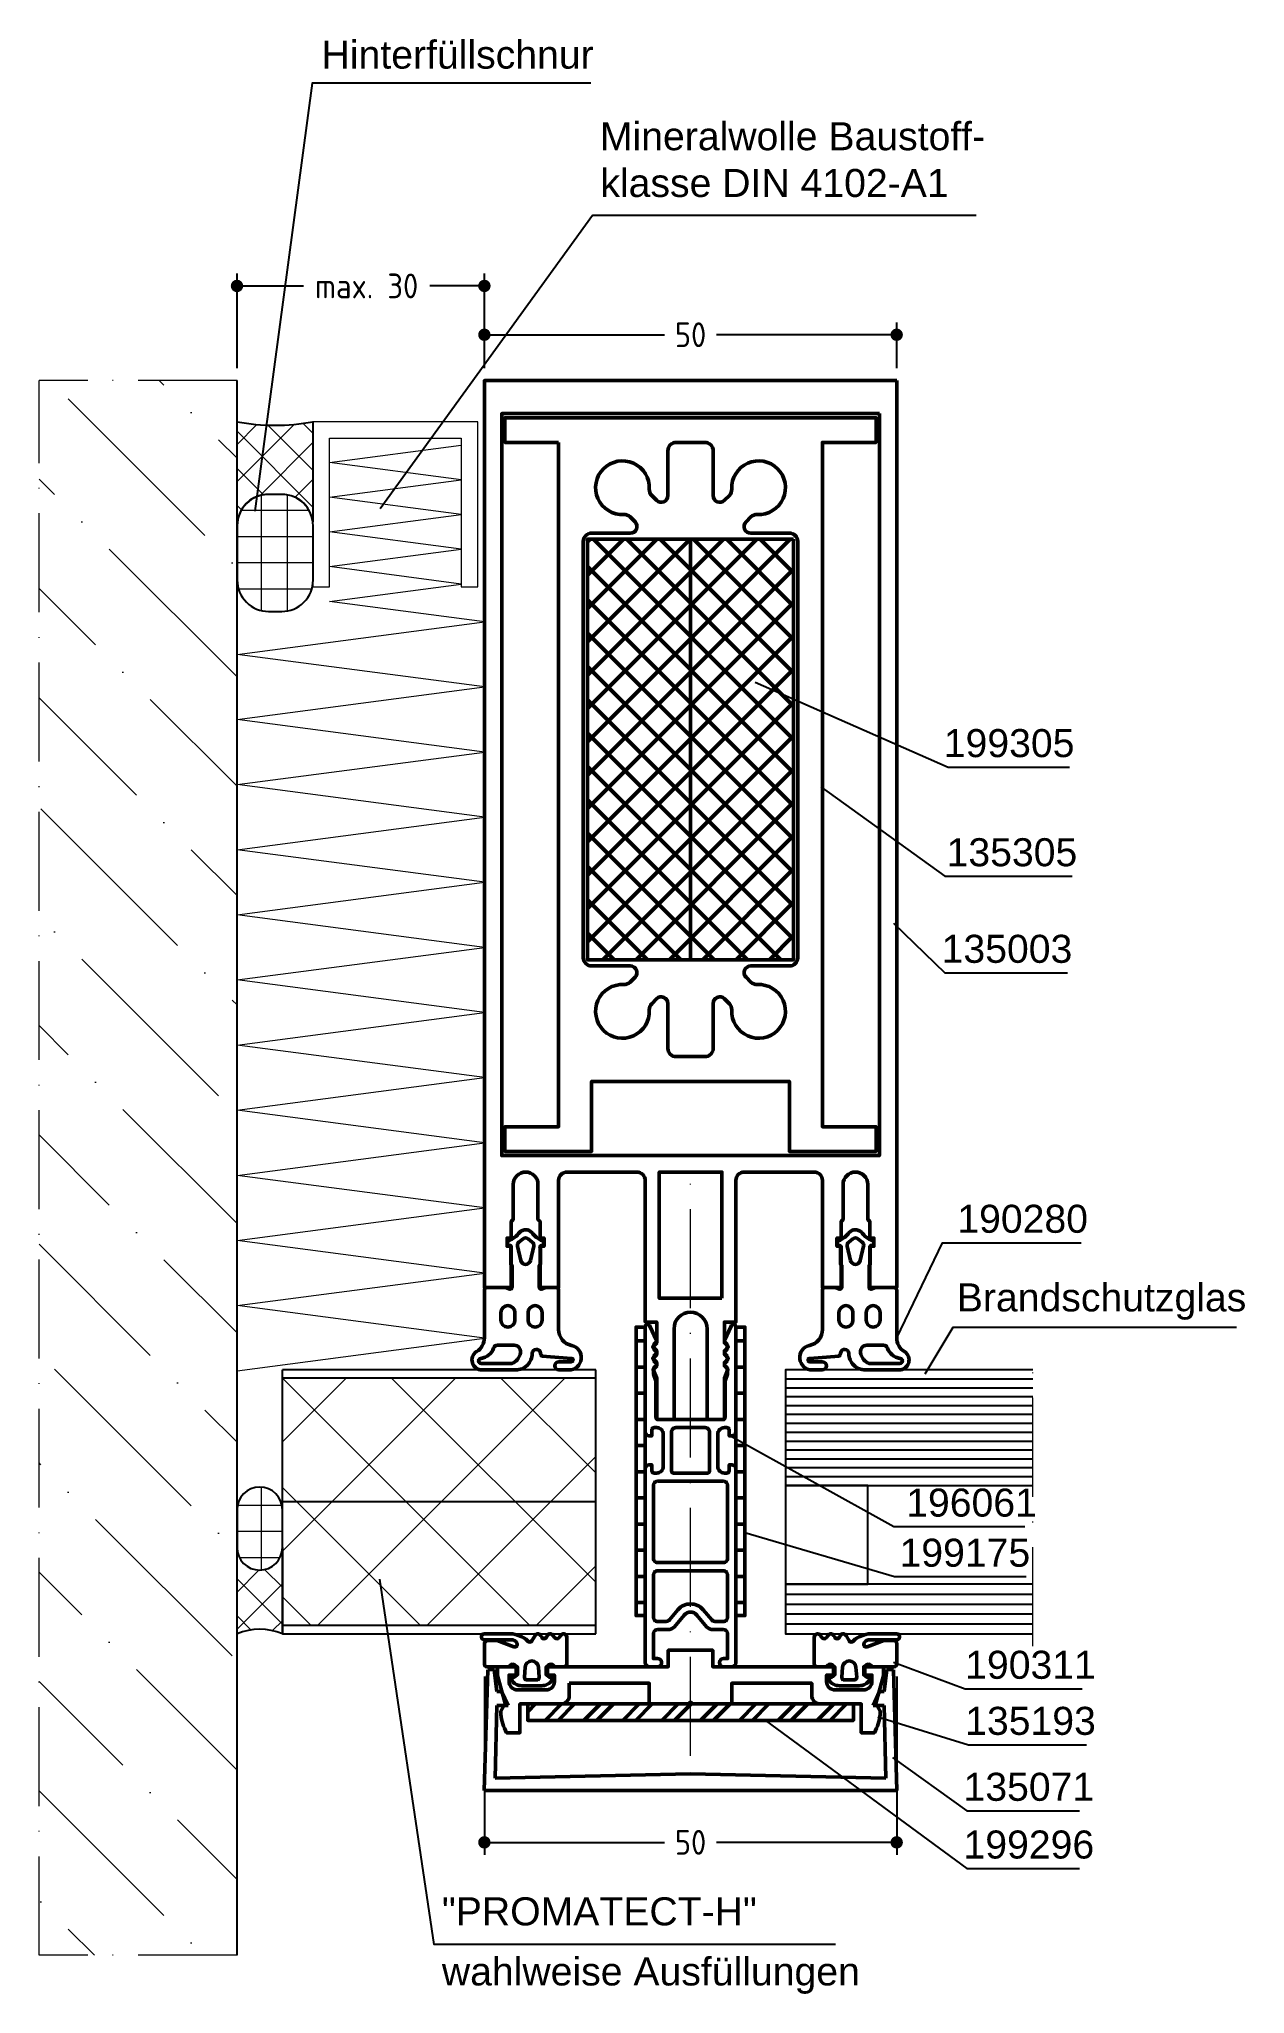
# Model space of a CAD drawing. Header units: millimetres. Extents: x -79 to 67, y -70 to 167.
import ezdxf

# ---------------------------------------------------------------- set-up
doc = ezdxf.new("R2010")
doc.units = ezdxf.units.MM
doc.linetypes.add('ACAD_ISO10W100', pattern=[18, 12, -3, 0, -3])
doc.linetypes.add('AUSGEZOGEN', pattern=[0])
doc.layers.get('0').update_dxf_attribs({"linetype": 'CONTINUOUS'})
doc.layers.get('DEFPOINTS').update_dxf_attribs({"linetype": 'CONTINUOUS'})
for name, color, linetype, lineweight in [('AM_5', 3, 'CONTINUOUS', 25), ('AM_C', 50, 'CONTINUOUS', 50), ('AM_S', 80, 'CONTINUOUS', 50), ('Cent3', 70, 'ACAD_ISO10W100', 18), ('Cont2', 2, 'AUSGEZOGEN', 25), ('Cont3', 70, 'CONTINUOUS', 18)]:
    doc.layers.add(name, color=color, linetype=linetype, lineweight=lineweight)
doc.layers.add('WBC-GER-ENG', color=7, linetype='AUSGEZOGEN')
doc.styles.add('HBS_DIMTEXTSTYLE', font='isocp.shx')
doc.styles.add('SWISSL', font='swissl.ttf')
doc.dimstyles.new('Konstruktionsschnitt 1-1$0', dxfattribs={"dimtxt": 3, "dimasz": 1.5, "dimexe": 1.5, "dimexo": 1.5, "dimgap": 1.5, "dimtad": 0, "dimdsep": 46, "dimtxsty": 'HBS_DIMTEXTSTYLE', "dimblk": 'PUNKT', "dimcen": 0, "dimclrd": 3, "dimclre": 3, "dimclrt": 2, "dimadec": 1, "dimazin": 2, "dimtfac": 0.7, "dimtofl": 0, "dimtmove": 0, "dimatfit": 3, "dimfxl": 0, "dimtolj": 1, "dimtzin": 0, "dimarcsym": 0})
pattern_1 = [(315, (-312.389, 224.5665), (-2.245064, -2.245064), []), (225, (-312.389, 224.5665), (-2.245064, 2.245064), [])]
pattern_2 = [(270, (-312.389, 224.5665), (-3.175, -7e-16), []), (180, (-312.389, 224.5665), (-7e-16, 3.175), [])]

# ---------------------------------------------------------------- blocks, each defined once
blk = doc.blocks.new('B-WI190311')
for points in [[(0, 0.3, 0.414214), (0.3, 0), (2.8, 0, 0.414214), (3.2, 0.4), (3.2, 1.54), (2.42, 3.59, -0.786113), (2.9, 3.92, -0.262074), (3.28, 3.28), (3.28, 0, 1), (4, 0), (4, 3.17, 0.174474), (3.15, 5.24, -0.57735), (3.15, 5.76), (3.8, 6.14, 0.57735), (3.8, 6.83), (3.55, 6.97, -0.57735), (3.55, 7.49), (3.8, 7.64, 0.57735), (3.8, 8.33), (3.6, 8.45, -0.56351), (3.59, 9.13), (3.8, 9.25, 0.767327), (3.6, 10), (0.3, 10, 0.414214), (0, 9.7), (0, 8.57, 0.267949), (0.1, 8.4, -0.767327), (-0.1, 7.65), (-0.9, 7.65, -0.414214), (-1.3, 8.05, 0.592453), (-1.61, 8.22, 0.255924), (-2.3, 6.95), (-2.3, 4.55, 0.255924), (-1.61, 3.28, 0.592453), (-1.3, 3.45, -0.414214), (-0.9, 3.85), (-0.1, 3.85, -0.767327), (0.1, 3.1, 0.267949), (0, 2.93), (0, 0.3)], [(-0.03, 4.95), (-1.28, 4.85, -0.438367), (-1.6, 5.15), (-1.6, 6.35, -0.438367), (-1.28, 6.65), (-0.03, 6.55, -0.921414), (-0.03, 4.95)]]:
    blk.add_lwpolyline(points, format="xyb", close=True)
blk = doc.blocks.new('WI190311')
blk.add_blockref('B-WI190311', (0, 0))
blk = doc.blocks.new('PUNKT')
at = {"color": 0, "linetype": 'Continuous'}
blk.add_line((-0.5, 0), (-1, 0), dxfattribs=at)
at = {"color": 0, "linetype": 'Continuous', "const_width": 0.5}
blk.add_lwpolyline([(-0.25, 0, 1), (0.25, 0, 1)], format="xyb", close=True, dxfattribs=at)
blk = doc.blocks.new('*D14')
at = {"layer": 'AM_5', "color": 3, "lineweight": -2, "transparency": 16777216}
for p, q in [((-55, 127.5), (-55, 138.98)), ((-25, 127.5), (-25, 138.98)), ((-53.5, 137.48), (-46.94, 137.48)), ((-26.5, 137.48), (-31.63, 137.48))]:
    blk.add_line(p, q, dxfattribs=at)
at = {"layer": 'DEFPOINTS', "color": 0, "transparency": 16777216}
for p in [(-55, 137.48), (-55, 126), (-25, 126)]:
    blk.add_point(p, dxfattribs=at)
at = {"layer": 'AM_5', "color": 3, "lineweight": -2, "transparency": 16777216, "xscale": 1.5, "yscale": 1.5, "zscale": 1.5, "rotation": 180}
blk.add_blockref('PUNKT', (-55, 137.48), dxfattribs=at)
at = {"layer": 'AM_5', "color": 3, "lineweight": -2, "transparency": 16777216, "xscale": 1.5, "yscale": 1.5, "zscale": 1.5}
blk.add_blockref('PUNKT', (-25, 137.48), dxfattribs=at)
at = {"layer": 'AM_5', "color": 2, "transparency": 16777216, "insert": (-39.28, 137.48), "char_height": 3, "attachment_point": 5, "style": 'HBS_DIMTEXTSTYLE'}
blk.add_mtext('\\A1;max. 30', dxfattribs=at)
blk = doc.blocks.new('B-WI190280')
for points in [[(0, -6.09, -0.258199), (-0.94, -7.78, 0.752939), (-0.3, -10), (3.8, -10, 0.414214), (5.8, -8, -0.961648), (6.8, -7.96, 0.233259), (7.02, -8.34), (10.55, -8.6, -1.005729), (10.55, -9), (9.03, -9, 1), (9.03, -10), (10.25, -10, 0.897967), (10.57, -7.03, -0.35262), (9, -5.08), (9, -0.3, 0.414214), (8.7, 0), (7.43, 0), (6.92, -0.19, -0.520293), (6.65, 0), (6.65, 2.66), (6.8, 2.8), (6.8, 4.8, -0.596289), (6.85, 5.09), (6.95, 5.09, 0.847054), (7.05, 5.67, -0.130361), (5.75, 6.67, 0.439074), (4.28, 6.7, -0.133324), (2.95, 5.68, 0.847054), (3.05, 5.1), (3.15, 5.1, -0.577816), (3.2, 4.8), (3.2, 2.8), (3.35, 2.65), (3.35, 0, -0.52048), (3.08, -0.19), (2.56, 0), (0.3, 0, 0.414214), (0, -0.3), (0, -6.09)], [(5.58, 3.27), (5.99, 5, 0.29188), (5.81, 5.51), (5.31, 5.9, 0.344328), (4.69, 5.9), (4.19, 5.51, 0.29188), (4.01, 5), (4.42, 3.27, 0.794214), (5.58, 3.27)], [(2, -3.05), (2, -3.95, 1), (3.7, -3.95), (3.7, -3.05, 1), (2, -3.05)], [(5.3, -3.05, -1), (7, -3.05), (7, -3.95, -1), (5.3, -3.95), (5.3, -3.05)], [(1.59, -7, 0.322155), (1.12, -7.34, -0.284723), (-0.4, -8.6, 1), (-0.4, -9.2), (3.37, -9.2, 0.227309), (4.34, -8.11, 0.537319), (3.6, -7), (1.59, -7)]]:
    blk.add_lwpolyline(points, format="xyb", close=True)
blk = doc.blocks.new('WI190280')
blk.add_blockref('B-WI190280', (0, 0))
blk = doc.blocks.new('WI199305')
h = blk.add_hatch()
h.set_pattern_fill('ANSI37', color=256, scale=0.9, style=0)
h.set_pattern_definition([(45, (-52.6715, -143.6124), (-2.020558, 2.020558), []), (135, (-52.6715, -143.6124), (-2.020558, -2.020558), [])])
h.paths.add_polyline_path([(106.75, 0), (55.75, 0), (55.75, 12.5), (106.75, 12.5)])
h.paths.add_polyline_path([(106.75, -12.5), (55.75, -12.5), (55.75, 0), (106.75, 0)])
for points in [[(106.75, 0), (55.75, 0), (55.75, 12.5), (106.75, 12.5), (106.75, 0)], [(106.75, -12.5), (55.75, -12.5), (55.75, 0), (106.75, 0), (106.75, -12.5)]]:
    blk.add_lwpolyline(points)
blk = doc.blocks.new('WI135305')
blk.add_lwpolyline([(118.5, 16), (118.5, 22.5), (121.5, 22.5), (121.5, -22.5), (118.5, -22.5), (118.5, -16), (35.5, -16), (35.5, -22.5), (32.5, -22.5), (32.5, -12), (41, -12), (41, 12), (32.5, 12), (32.5, 22.5), (35.5, 22.5), (35.5, 16), (118.5, 16)], close=True)
blk.add_lwpolyline([(106.5, 13, -0.414214), (107.5, 12), (107.5, 7.3, 0.668179), (108.87, 6.73), (109.46, 7.33, 0.212044), (109.75, 8.09, -2.597465), (112.84, 5, 0.212044), (112.08, 4.71), (111.48, 4.12, 0.668179), (112.05, 2.75), (117.5, 2.75, -0.414214), (118.5, 1.75), (118.5, -1.75, -0.414214), (117.5, -2.75), (112.05, -2.75, 0.668179), (111.48, -4.12), (112.08, -4.71, 0.212044), (112.84, -5, -2.597465), (109.75, -8.09, 0.212044), (109.46, -7.33), (108.87, -6.73, 0.668179), (107.5, -7.3), (107.5, -12, -0.414214), (106.5, -13), (56, -13, -0.414214), (55, -12), (55, -7.3, 0.668179), (53.63, -6.73), (53.04, -7.33, 0.212044), (52.75, -8.09, -2.597465), (49.66, -5, 0.212044), (50.42, -4.71), (51.02, -4.12, 0.668179), (50.45, -2.75), (45, -2.75, -0.414214), (44, -1.75), (44, 1.75, -0.414214), (45, 2.75), (50.45, 2.75, 0.668179), (51.02, 4.12), (50.42, 4.71, 0.212044), (49.66, 5, -2.597465), (52.75, 8.09, 0.212044), (53.04, 7.33), (53.63, 6.73, 0.668179), (55, 7.3), (55, 12, -0.414214), (56, 13), (106.5, 13)], format="xyb", close=True)
blk = doc.blocks.new('*D15')
at = {"layer": 'AM_5', "color": 3, "lineweight": -2, "transparency": 16777216}
for p, q in [((-25, 127.5), (-25, 133.06)), ((25, 127.5), (25, 133.06)), ((-23.5, 131.56), (-3.15, 131.56)), ((23.5, 131.56), (3.15, 131.56))]:
    blk.add_line(p, q, dxfattribs=at)
at = {"layer": 'DEFPOINTS', "color": 0, "transparency": 16777216}
for p in [(25, 131.56), (-25, 126), (25, 126)]:
    blk.add_point(p, dxfattribs=at)
at = {"layer": 'AM_5', "color": 3, "lineweight": -2, "transparency": 16777216, "xscale": 1.5, "yscale": 1.5, "zscale": 1.5, "rotation": 180}
blk.add_blockref('PUNKT', (-25, 131.56), dxfattribs=at)
at = {"layer": 'AM_5', "color": 3, "lineweight": -2, "transparency": 16777216, "xscale": 1.5, "yscale": 1.5, "zscale": 1.5}
blk.add_blockref('PUNKT', (25, 131.56), dxfattribs=at)
at = {"layer": 'AM_5', "color": 2, "transparency": 16777216, "insert": (0, 131.56), "char_height": 3, "attachment_point": 5, "style": 'HBS_DIMTEXTSTYLE'}
blk.add_mtext('\\A1;50', dxfattribs=at)
blk = doc.blocks.new('*D16')
at = {"layer": 'AM_5', "color": 3, "lineweight": -2, "transparency": 16777216}
for p, q in [((-25, -31.2), (-25, -52.8)), ((25, -31.2), (25, -52.8)), ((-23.5, -51.3), (-3.15, -51.3)), ((23.5, -51.3), (3.15, -51.3))]:
    blk.add_line(p, q, dxfattribs=at)
at = {"layer": 'DEFPOINTS', "color": 0, "transparency": 16777216}
for p in [(-25, -29.7), (25, -29.7), (25, -51.3)]:
    blk.add_point(p, dxfattribs=at)
at = {"layer": 'AM_5', "color": 3, "lineweight": -2, "transparency": 16777216, "xscale": 1.5, "yscale": 1.5, "zscale": 1.5, "rotation": 180}
blk.add_blockref('PUNKT', (-25, -51.3), dxfattribs=at)
at = {"layer": 'AM_5', "color": 3, "lineweight": -2, "transparency": 16777216, "xscale": 1.5, "yscale": 1.5, "zscale": 1.5}
blk.add_blockref('PUNKT', (25, -51.3), dxfattribs=at)
at = {"layer": 'AM_5', "color": 2, "transparency": 16777216, "insert": (0, -51.3), "char_height": 3, "attachment_point": 5, "style": 'HBS_DIMTEXTSTYLE'}
blk.add_mtext('\\A1;50', dxfattribs=at)
blk = doc.blocks.new('*U13', base_point=(195.74, 54.23))
for p, q in [((195.74, 69.63), (210.74, 69.63)), ((195.74, 69.03), (210.74, 69.03)), ((195.74, 68.43), (210.74, 68.43)), ((195.74, 67.83), (210.74, 67.83)), ((195.74, 60.69), (210.74, 60.69)), ((195.74, 60.15), (210.74, 60.15)), ((195.74, 59.62), (210.74, 59.62)), ((195.74, 59.08), (210.74, 59.08)), ((195.74, 58.54), (210.74, 58.54)), ((195.74, 58), (210.74, 58)), ((195.74, 57.46), (210.74, 57.46)), ((195.74, 56.92), (210.74, 56.92)), ((195.74, 56.38), (210.74, 56.38)), ((195.74, 55.85), (210.74, 55.85)), ((195.74, 55.31), (210.74, 55.31)), ((195.74, 54.77), (210.74, 54.77))]:
    blk.add_line(p, q)
for points in [[(210.74, 67.23), (195.74, 67.23), (195.74, 70.23), (210.74, 70.23)], [(210.74, 54.23), (195.74, 54.23), (195.74, 61.23), (210.74, 61.23)]]:
    blk.add_lwpolyline(points)
blk.add_lwpolyline([(195.74, 61.23), (195.74, 67.23), (200.74, 67.23), (200.74, 61.23)], close=True)
blk = doc.blocks.new('WI135003')
blk.add_lwpolyline([(-25, 126), (25, 126), (25, 16), (21.75, 16), (21.75, 21), (22.25, 21), (22.25, 22), (21.75, 22), (21.75, 24), (21.5, 24.25), (21.5, 28.5, 1), (18.5, 28.5), (18.5, 24.25), (18.25, 24), (18.25, 22), (17.75, 22), (17.75, 21), (18.25, 21), (18.25, 16), (16, 16), (16, 29, 0.414214), (15, 30), (6.5, 30, 0.414214), (5.5, 29), (5.5, 11.8), (4.1, 11.8), (4.1, 9.28), (4.58, 8.8), (4.1, 8.32), (4.1, 7.88), (4.58, 7.4), (4.1, 6.92), (4.1, 6.48), (4.54, 6.05), (4.1, 5), (4.1, 0), (2, 0), (2, 11, 1), (-2, 11), (-2, 0), (-4.1, 0), (-4.1, 5), (-4.54, 6.05), (-4.1, 6.48), (-4.1, 6.92), (-4.58, 7.4), (-4.1, 7.88), (-4.1, 8.32), (-4.58, 8.8), (-4.1, 9.28), (-4.1, 11.8), (-5.5, 11.8), (-5.5, 29, 0.414214), (-6.5, 30), (-15, 30, 0.414214), (-16, 29), (-16, 16), (-18.25, 16), (-18.25, 21), (-17.75, 21), (-17.75, 22), (-18.25, 22), (-18.25, 24), (-18.5, 24.25), (-18.5, 28.5, 1), (-21.5, 28.5), (-21.5, 24.25), (-21.75, 24), (-21.75, 22), (-22.25, 22), (-22.25, 21), (-21.75, 21), (-21.75, 16), (-25, 16), (-25, 126)], format="xyb", close=True)
for points in [[(-22.9, 122), (22.9, 122), (22.9, 32), (-22.9, 32), (-22.9, 122)], [(-3.8, 14.7), (3.8, 14.7), (3.8, 30), (-3.8, 30), (-3.8, 14.7)]]:
    blk.add_lwpolyline(points, close=True)
blk = doc.blocks.new('WI135193')
blk.add_lwpolyline([(-14.7, -2), (-14.7, -3.5, -0.414214), (-15.7, -4.5), (-20.7, -4.5), (-20.7, -8), (-22.3, -8), (-22.44, -7.73, -0.116424), (-23, -5.5), (-23, -5.37), (-22.49, -4.47), (-23.4, -1.06), (-23.4, 0), (-21, 0), (-21, -1), (-22, -1), (-22, -1.8, 0.414214), (-21, -2.8), (-17.5, -2.8, 0.414214), (-16.5, -1.8), (-16.5, -1), (-17.5, -1), (-17.5, 0), (-2.7, 0), (-2.7, 2), (2.7, 2), (2.7, 0), (17.5, 0), (17.5, -1), (16.5, -1), (16.5, -1.8, 0.414214), (17.5, -2.8), (21, -2.8, 0.414214), (22, -1.8), (22, -1), (21, -1), (21, 0), (23.4, 0), (23.4, -1.06), (22.49, -4.47), (23, -5.37), (23, -5.5, -0.116424), (22.44, -7.73), (22.3, -8), (20.7, -8), (20.7, -4.5), (15.7, -4.5, -0.414214), (14.7, -3.5), (14.7, -2), (5, -2), (5, -4.5), (0.2, -4.5), (0, -4.3), (-0.2, -4.5), (-5, -4.5), (-5, -2), (-14.7, -2)], format="xyb", close=True)
blk = doc.blocks.new('WI199168')
h = blk.add_hatch()
h.set_pattern_fill('ANSI32', color=256, scale=0.35, style=0)
h.paths.add_polyline_path([(-19.75, -4.5), (19.75, -4.5), (19.75, -6.5), (-19.75, -6.5)])
blk.add_lwpolyline([(-19.75, -4.5), (19.75, -4.5), (19.75, -6.5), (-19.75, -6.5), (-19.75, -4.5)])
blk = doc.blocks.new('WI135071')
for p, q in [((-24.6, -0.39), (-25.01, -15)), ((-23.8, -0.35), (-24.6, -0.39)), ((-23.5, -3), (-23.8, -0.35)), ((23.8, -0.35), (23.5, -3)), ((24.6, -0.39), (23.8, -0.35)), ((25.01, -15), (24.6, -0.39)), ((-23.7, -13.5), (-23.5, -4.7)), ((-22.92, -3), (-23.5, -3)), ((-23.5, -4.7), (-22.13, -4.7)), ((-22.13, -4.7), (-22.92, -3)), ((22.92, -3), (22.13, -4.7)), ((22.13, -4.7), (23.5, -4.7)), ((23.5, -3), (22.92, -3)), ((23.5, -4.7), (23.7, -13.5)), ((0, -13), (-23.7, -13.5)), ((23.7, -13.5), (0, -13)), ((-25.01, -15), (25.01, -15)), ((25.01, -15), (25.01, -15))]:
    blk.add_line(p, q)
blk = doc.blocks.new('B-WI196061')
for points in [[(-5.5, -6, -0.414214), (-5, -5.5), (-4.7, -5.5), (-4.7, -6.2, 0.414214), (-4.4, -6.5), (-4.1, -6.5, 0.414214), (-3.3, -5.7), (-3.3, -1.8, 0.414214), (-4.1, -1), (-4.4, -1, 0.414214), (-4.7, -1.3), (-4.7, -2), (-5, -2, -0.414214), (-5.5, -1.5), (-5.5, 11.2, -0.803179), (-4.93, 11.33), (-4.12, 9.58, -0.314902), (-4.16, 9.36), (-4.44, 9.08, 0.198912), (-4.5, 8.93), (-4.5, 8.67, 0.198912), (-4.44, 8.52), (-4.16, 8.24, -0.414214), (-4.16, 7.96), (-4.44, 7.68, 0.198912), (-4.5, 7.53), (-4.5, 7.27, 0.198912), (-4.44, 7.12), (-4.16, 6.84, -0.414214), (-4.16, 6.56), (-4.44, 6.28, 0.198912), (-4.5, 6.13), (-4.5, 5.56, 0.087489), (-4.49, 5.49), (-4.2, 4.7), (-4.2, 0.3, 0.414214), (-3.9, 0), (3.9, 0, 0.414214), (4.2, 0.3), (4.2, 4.7), (4.49, 5.49, 0.087489), (4.5, 5.56), (4.5, 6.13, 0.198912), (4.44, 6.28), (4.16, 6.56, -0.414214), (4.16, 6.84), (4.44, 7.12, 0.198912), (4.5, 7.27), (4.5, 7.53, 0.198912), (4.44, 7.68), (4.16, 7.96, -0.414214), (4.16, 8.24), (4.44, 8.52, 0.198912), (4.5, 8.67), (4.5, 8.93, 0.198912), (4.44, 9.08), (4.16, 9.36, -0.314902), (4.12, 9.58), (4.93, 11.33, -0.803179), (5.5, 11.2), (5.5, -1.5, -0.414214), (5, -2), (4.7, -2), (4.7, -1.3, 0.414214), (4.4, -1), (4.1, -1, 0.414214), (3.3, -1.8), (3.3, -5.7, 0.414214), (4.1, -6.5), (4.4, -6.5, 0.414214), (4.7, -6.2), (4.7, -5.5), (5, -5.5, -0.414214), (5.5, -6), (5.5, -29.5, -0.414214), (5, -30), (4, -30, -1), (4, -29), (4.5, -29), (4.5, -26, 0.414214), (4, -25.5), (2.72, -25.5, -0.221695), (1.95, -25.14), (0.77, -23.73, 0.466308), (-0.77, -23.73), (-1.95, -25.14, -0.221695), (-2.72, -25.5), (-4, -25.5, 0.414214), (-4.5, -26), (-4.5, -29), (-4, -29, -1), (-4, -30), (-5, -30, -0.414214), (-5.5, -29.5), (-5.5, -6)], [(-2.3, -1.5, -0.414214), (-1.8, -1), (1.8, -1, -0.414214), (2.3, -1.5), (2.3, -6.3, -0.414214), (2.1, -6.5), (-2.1, -6.5, -0.414214), (-2.3, -6.3), (-2.3, -1.5)], [(-4.5, -16.87, 0.414214), (-4, -17.37), (4, -17.37, 0.414214), (4.5, -16.87), (4.5, -8, 0.414214), (4, -7.5), (-4, -7.5, 0.414214), (-4.5, -8), (-4.5, -16.87)], [(-4.5, -24, 0.414214), (-4, -24.5), (-2.95, -24.5, 0.221695), (-2.57, -24.32), (-1.53, -23.09, -0.466308), (1.53, -23.09), (2.57, -24.32, 0.221695), (2.95, -24.5), (4, -24.5, 0.414214), (4.5, -24), (4.5, -18.87, 0.414214), (4, -18.37), (-4, -18.37, 0.414214), (-4.5, -18.87), (-4.5, -24)]]:
    blk.add_lwpolyline(points, format="xyb", close=True)
blk = doc.blocks.new('WI196061')
blk.add_blockref('B-WI196061', (0, 0))
blk = doc.blocks.new('WI199175')
h = blk.add_hatch()
h.set_pattern_fill('ANSI31', color=256, angle=45, style=0)
edge = h.paths.add_edge_path()
edge.add_line((0, 1.1), (35, 1.1))
edge.add_line((35, 1.1), (35, 0))
edge.add_line((35, 0), (17.2, 0))
edge.add_arc((17.2, -0.5), 0.5, 90, 90.027)
edge.add_line((17.2, 0), (12.7, 0))
edge.add_arc((12.7, -0.5), 0.5, 89.973, 90)
edge.add_line((12.7, 0), (0, 0))
edge.add_line((0, 0), (0, 1.1))
blk.add_lwpolyline([(0, 0), (35, 0), (35, 1.1), (0, 1.1)], close=True)

msp = doc.modelspace()

# ---------------------------------------------------------------- hatches: boundary and pattern name
at = {"layer": 'Cont3'}
h = msp.add_hatch(dxfattribs=at)
h.set_pattern_fill('ANSI36,_I', color=256, scale=75, angle=90, style=2)
h.set_pattern_definition([(135, (-357.211, -283.9275), (-18.2301, 4.97184), [23.4375, -4.6875, 0, -4.6875])])
h.paths.add_polyline_path([(-79, -65), (-55, -65), (-55, 125.874), (-55.038, 126), (-79, 126)])
h = msp.add_hatch(dxfattribs=at)
h.set_pattern_fill('ANSI37', color=256, style=0)
h.set_pattern_definition(pattern_1)
edge = h.paths.add_edge_path()
edge.add_line((-55, 116.4), (-55, 121))
edge.add_arc((-50.4, 146.005), 25.424, 259.57608, 280.42392)
edge.add_line((-45.8, 121), (-45.8, 108.865))
edge.add_line((-45.8, 108.865), (-45.96, 109.56))
edge.add_line((-45.96, 109.56), (-46.16, 110.08))
edge.add_line((-46.16, 110.08), (-46.5, 110.66))
edge.add_line((-46.5, 110.66), (-46.9, 111.12))
edge.add_line((-46.9, 111.12), (-47.36, 111.5))
edge.add_line((-47.36, 111.5), (-47.88, 111.82))
edge.add_line((-47.88, 111.82), (-48.42, 112.04))
edge.add_line((-48.42, 112.04), (-48.94, 112.14))
edge.add_line((-48.94, 112.14), (-49.57, 112.2))
edge.add_line((-49.57, 112.2), (-51.17, 112.2))
edge.add_line((-51.17, 112.2), (-51.66, 112.16))
edge.add_line((-51.66, 112.16), (-52.18, 112.06))
edge.add_line((-52.18, 112.06), (-52.94, 111.76))
edge.add_line((-52.94, 111.76), (-53.44, 111.48))
edge.add_line((-53.44, 111.48), (-53.88, 111.08))
edge.add_line((-53.88, 111.08), (-54.22, 110.68))
edge.add_line((-54.22, 110.68), (-54.52, 110.2))
edge.add_line((-54.52, 110.2), (-54.78, 109.58))
edge.add_line((-54.78, 109.58), (-54.92, 109.1))
edge.add_line((-54.92, 109.1), (-54.97, 108.4))
edge.add_line((-54.97, 108.4), (-55, 109.8))
edge.add_line((-55, 109.8), (-55, 116.4))
h = msp.add_hatch(dxfattribs=at)
h.set_pattern_fill('ANSI37', color=256, angle=45, style=0)
h.set_pattern_definition(pattern_2)
edge = h.paths.add_edge_path()
edge.add_line((-49.57, 112.2), (-51.17, 112.2))
edge.add_arc((-51.17, 108.4), 3.8, 90, 180)
edge.add_line((-54.97, 108.4), (-54.97, 101.8))
edge.add_arc((-51.17, 101.8), 3.8, 180, 270)
edge.add_line((-51.17, 98), (-49.57, 98))
edge.add_arc((-49.57, 101.8), 3.8, 270, 360.0022)
edge.add_line((-45.77, 101.8), (-45.77, 108.4))
edge.add_arc((-49.57, 108.4), 3.8, 0.0022, 90)
h = msp.add_hatch(dxfattribs=at)
h.set_pattern_fill('ANSI37,_I', color=256, scale=75, style=2)
h.set_pattern_definition([(45, (-357.211, -283.9275), (-6.62913, 6.62913), []), (135, (-357.211, -283.9275), (-6.62913, -6.62913), [])])
h.paths.add_polyline_path([(-49.5, -10), (-49.5, -25), (-11.5, -25), (-11.5, -10)])
h.paths.add_polyline_path([(-11.5, -10), (-11.5, 5), (-49.5, 5), (-49.5, -10)])
h = msp.add_hatch(dxfattribs=at)
h.set_pattern_fill('ANSI37', color=256, angle=45, style=0)
h.set_pattern_definition(pattern_2)
edge = h.paths.add_edge_path()
edge.add_arc((-52.25, -15.529), 2.75, 180, 360)
edge.add_line((-49.5, -15.529), (-49.5, -10.95))
edge.add_arc((-52.25, -10.95), 2.75, 360, 540)
edge.add_line((-55, -10.95), (-55, -15.529))
h = msp.add_hatch(dxfattribs=at)
h.set_pattern_fill('ANSI37', color=256, style=0)
h.set_pattern_definition(pattern_1)
edge = h.paths.add_edge_path()
edge.add_arc((-52.25, -32.639), 7.186, 67.5, 112.5)
edge.add_line((-55, -26), (-55, -15.529))
edge.add_arc((-52.25, -15.529), 2.75, 180, 360)
edge.add_line((-49.5, -15.529), (-49.5, -26))

# ---------------------------------------------------------------- linework, layer by layer
at = {"layer": 'AM_5'}
for points in [[(-12.08, 162.08), (-45.901, 162.08), (-52.843, 110.16)], [(34.623, 146.009), (-11.889, 146.009), (-37.648, 110.442)], [(7.84, 89.425), (31.246, 79.131), (45.962, 79.131)], [(15.8, 76.707), (30.851, 65.894), (46.301, 65.894)], [(24.6, 60.187), (30.851, 54.18), (45.7, 54.18)], [(25, 9.911), (30.55, 21.437), (47.356, 21.437)], [(66.2, 11.161), (31.808, 11.161), (28.43, 5.48)], [(4.85, -2), (24.646, -12.99), (40.556, -12.99)], [(6.6, -13.734), (24.734, -19.064), (40.686, -19.064)], [(17.572, -63.699), (-31.103, -63.699), (-37.697, -19.365)], [(24.6, -29.46), (33.306, -32.66), (47.506, -32.66)], [(9.106, -36.5), (33.506, -54.46), (47.188, -54.46)], [(22.706, -36.06), (33.706, -39.46), (48.035, -39.46)], [(24.506, -41), (33.506, -47.46), (47.188, -47.46)]]:
    msp.add_lwpolyline(points, dxfattribs=at)
at = {"layer": 'Cent3'}
for p, q in [((-79, -65), (-79, 126)), ((-55, 126), (-79, 126)), ((0, -40.816), (0, 31.047)), ((41.5, -27.498), (41.5, 8.229)), ((-55, -65), (-79, -65))]:
    msp.add_line(p, q, dxfattribs=at)
at = {"layer": 'Cont2'}
for p, q in [((-55, -65), (-55, 126)), ((-11.5, 6), (-49.5, 6)), ((-49.5, -26), (-49.5, 6)), ((-11.5, 5), (-49.5, 5)), ((-11.5, -26), (-11.5, 6)), ((-11.5, -10), (-49.5, -10)), ((-11.5, -25), (-49.5, -25)), ((-49.5, -26), (-11.5, -26))]:
    msp.add_line(p, q, dxfattribs=at)
for points in [[(-55, 116.4), (-55, 121, 0.0912176), (-45.8, 121), (-45.8, 108.865), (-45.96, 109.56), (-46.16, 110.08), (-46.5, 110.66), (-46.9, 111.12), (-47.36, 111.5), (-47.88, 111.82), (-48.42, 112.04), (-48.94, 112.14), (-49.57, 112.2), (-51.17, 112.2), (-51.66, 112.16), (-52.18, 112.06), (-52.94, 111.76), (-53.44, 111.48), (-53.88, 111.08), (-54.22, 110.68), (-54.52, 110.2), (-54.78, 109.58), (-54.92, 109.1), (-54.97, 108.4), (-55, 109.8)], [(-49.57, 112.2), (-51.17, 112.2, 0.4142136), (-54.97, 108.4), (-54.97, 101.8, 0.4142136), (-51.17, 98), (-49.57, 98, 0.4142248), (-45.77, 101.8), (-45.77, 108.4, 0.4142023)], [(-55, -15.529, 1), (-49.5, -15.529), (-49.5, -10.95, 1), (-55, -10.95)], [(-49.5, -26, 0.1989124), (-55, -26), (-55, -15.529, 1), (-49.5, -15.529)]]:
    msp.add_lwpolyline(points, format="xyb", close=True, dxfattribs=at)
at = {"layer": 'Cont3'}
msp.add_lwpolyline([(-45.8, 121), (-45.8, 101), (-43.8, 101), (-43.8, 119), (-27.8, 119), (-27.8, 101), (-25.8, 101), (-25.8, 121)], close=True, dxfattribs=at)
msp.add_lwpolyline([(-55, 5.906), (-25, 9.855), (-55, 13.805), (-25, 17.754), (-55, 21.704), (-25, 25.653), (-55, 29.603), (-25, 33.553), (-55, 37.502), (-25, 41.452), (-55, 45.401), (-25, 49.351), (-55, 53.3), (-25, 57.25), (-55, 61.2), (-25, 65.149), (-55, 69.099), (-25, 73.048), (-55, 76.998), (-25, 80.947), (-55, 84.897), (-25, 88.847), (-55, 92.796), (-25, 96.746), (-43.8, 99.221), (-27.8, 101.327), (-43.8, 103.434), (-27.8, 105.54), (-43.8, 107.647), (-27.8, 109.753), (-43.8, 111.859), (-27.8, 113.966), (-43.8, 116.072), (-27.8, 118.179)], dxfattribs=at)

# ---------------------------------------------------------------- block references
at = {"layer": 'AM_C'}
for name, p in [('WI190280', (-25, 16)), ('WI199168', (0, -30))]:
    msp.add_blockref(name, p, dxfattribs=at)
at = {"layer": 'AM_C', "xscale": -1}
for name, p in [('WI190280', (25, 16)), ('WI196061', (0, 0))]:
    msp.add_blockref(name, p, dxfattribs=at)
for name, p, rotation in [('WI199175', (-5.5, 11.2), 90), ('WI190311', (-25, -30), 270)]:
    msp.add_blockref(name, p, dxfattribs=dict(at, rotation=rotation))
at = {"layer": 'AM_C'}
for name, p, rotation in [('WI199175', (5.5, 11.2), 270), ('WI190311', (25, -30), 90)]:
    msp.add_blockref(name, p, dxfattribs=dict(at, rotation=rotation))
at = {"layer": 'AM_S', "xscale": -1}
for name, p in [('WI135003', (0, 0)), ('WI135071', (0, -30))]:
    msp.add_blockref(name, p, dxfattribs=at)
at = {"layer": 'AM_S', "rotation": 90}
for name in ['WI135305', 'WI199305']:
    msp.add_blockref(name, (0, 0), dxfattribs=at)
at = {"layer": 'AM_S'}
msp.add_blockref('WI135193', (0, -30), dxfattribs=at)
at = {"layer": 'Cont2', "xscale": -2, "yscale": 2, "zscale": 2, "rotation": 180}
msp.add_blockref('*U13', (11.5, 6), dxfattribs=at)

# ---------------------------------------------------------------- texts
at = {"layer": 'AM_5', "color": 2, "style": 'SWISSL'}
for s, p in [('199305', (30.714, 80.331)), ('135305', (31.053, 67.094)), ('135003', (30.452, 55.38)), ('190280', (32.353, 22.637)), ('196061', (26.155, -11.79)), ('199175', (25.348, -17.864)), ('190311', (33.306, -31.46)), ('135193', (33.306, -38.26)), ('135071', (33.106, -46.26)), ('199296', (33.106, -53.26))]:
    msp.add_text(s, height=3.4, dxfattribs=at).set_placement(p)
at = {"layer": 'WBC-GER-ENG', "style": 'SWISSL'}
for s, p in [('Hinterfüllschnur', (-44.741, 163.84)), ('Mineralwolle Baustoff-', (-10.991, 153.939)), ('klasse DIN 4102-A1', (-10.933, 148.272)), ('Brandschutzglas', (32.291, 13.1)), ('"PROMATECT-H"', (-30.156, -61.367)), ('wahlweise Ausfüllungen', (-30.156, -68.654))]:
    msp.add_text(s, height=3.4, dxfattribs=at).set_placement(p)

# ---------------------------------------------------------------- dimensions: what is measured, and where the dimension line sits
at = {"layer": 'AM_5'}
dim = msp.add_linear_dim(base=(-55, 137.483), p1=(-25, 126), p2=(-55, 126), text='max. 30', dimstyle='Konstruktionsschnitt 1-1$0', dxfattribs=at)
dim.commit()
dim.dimension.update_dxf_attribs({"geometry": '*D14', "text_midpoint": (-39.285, 137.483), "dimtype": 160})
for base, p1, p2, picture, middle in [((25, 131.56), (-25, 126), (25, 126), '*D15', (0, 131.56)), ((25, -51.3), (-25, -29.7), (25, -29.7), '*D16', (0, -51.3))]:
    dim = msp.add_linear_dim(base=base, p1=p1, p2=p2, dimstyle='Konstruktionsschnitt 1-1$0', dxfattribs=at)
    dim.commit()
    dim.dimension.update_dxf_attribs({"geometry": picture, "text_midpoint": middle})

doc.saveas('drawing.dxf')
